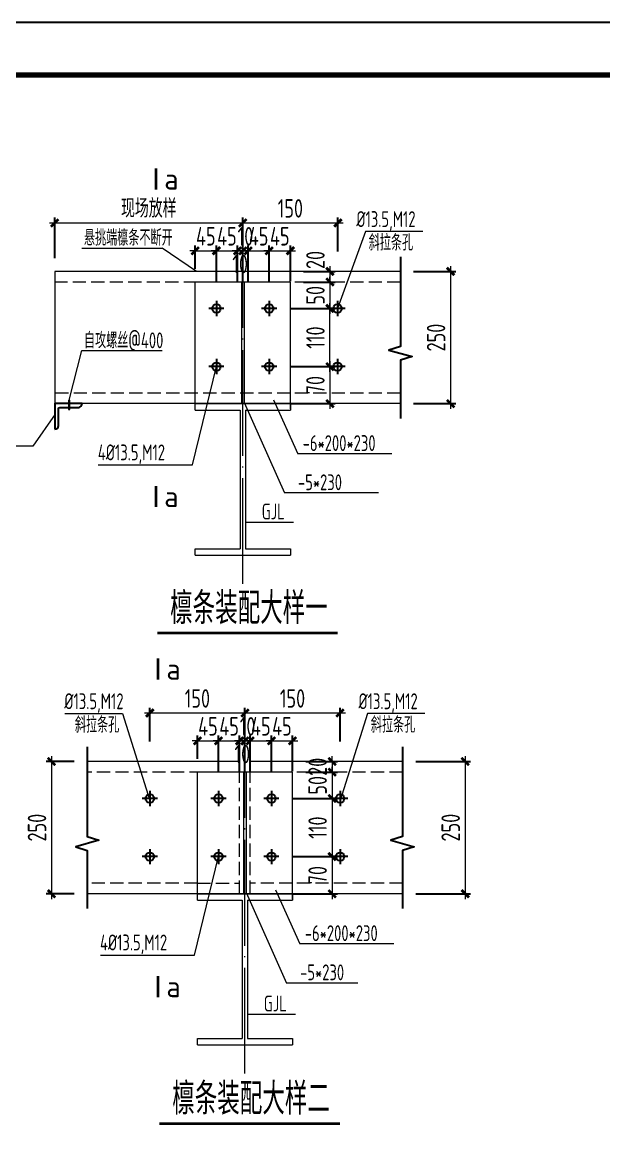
# Model space of a CAD drawing. Extents: x -2746917 to -971774, y -3334247 to -3250358.
# Drawn here: x -1725358 to -1714353, y -3295175 to -3274173 of the extents above; entities that cross this region are included whole.
import ezdxf

# ---------------------------------------------------------------- set-up
doc = ezdxf.new("R2010")
doc.units = 0
doc.header["$LTSCALE"] = 1000
doc.header["$MEASUREMENT"] = 0
doc.header["$PDMODE"] = 35
doc.linetypes.add('DASH', pattern=[0.35, 0.25, -0.1])
doc.linetypes.add('DOTE', pattern=[2.42, 2, -0.2, 0.02, -0.2])
doc.layers.get('0').update_dxf_attribs({"linetype": 'CONTINUOUS'})
doc.layers.get('Defpoints').update_dxf_attribs({"linetype": 'CONTINUOUS'})
for name, color, linetype in [('4', 1, 'CONTINUOUS'), ('AXIS', 253, 'DOTE'), ('BEAM_TEXT_HOR', 7, 'CONTINUOUS'), ('COLU', 7, 'CONTINUOUS'), ('DIM', 3, 'CONTINUOUS'), ('NUM', 7, 'CONTINUOUS'), ('Prof', 2, 'CONTINUOUS'), ('PUB_TITLE', 4, 'CONTINUOUS'), ('TEXT', 7, 'CONTINUOUS'), ('THICK', 6, 'CONTINUOUS'), ('THIN', 7, 'CONTINUOUS')]:
    doc.layers.add(name, color=color, linetype=linetype)
doc.layers.add('BEAM', color=7, linetype='CONTINUOUS', lineweight=13)
doc.layers.add('yichutu', color=7, linetype='CONTINUOUS', true_color=0xffffff, plot=False)
doc.styles.add('TSSD_Dimension', font='tssdeng.shx', dxfattribs={"width": 0.75, "bigfont": 'Hztxt.shx'})
doc.styles.add('TSSD_Label', font='tssdeng.shx', dxfattribs={"width": 0.75, "bigfont": 'hztxt.shx'})
doc.styles.add('TSSD_Rein', font='Tssdeng.shx', dxfattribs={"width": 0.75, "bigfont": 'hztxt.shx'})
doc.styles.add('正文', font='romans.shx', dxfattribs={"width": 0.71, "bigfont": 'hztxt.shx'})
doc.dimstyles.new('TSSD_10_100', dxfattribs={"dimtxt": 350, "dimasz": 100, "dimexe": 100, "dimexo": 250, "dimgap": 100, "dimtad": 1, "dimdec": 0, "dimlfac": 0.1, "dimzin": 0, "dimdsep": 46, "dimtxsty": 'TSSD_Dimension', "dimblk": 'ARCHTICK', "dimcen": 0, "dimdle": 100, "dimclrt": 7, "dimadec": 0, "dimazin": 0, "dimtfac": 1, "dimtdec": 0, "dimtix": 1, "dimtmove": 2, "dimatfit": 3, "dimldrblk": 'ARCHTICK', "dimfxl": 1, "dimtolj": 1, "dimtzin": 0, "dimlwd": 5, "dimarcsym": 0})

# ---------------------------------------------------------------- blocks, each defined once
blk = doc.blocks.new('_ArchTick')
at = {"color": 0, "const_width": 0.5}
blk.add_lwpolyline([(-0.71, -0.71), (0.71, 0.71)], dxfattribs=at)
blk = doc.blocks.new('*D3107')
at = {"layer": 'Defpoints', "color": 0}
for p in [(-1721143, -3287236), (-1722943, -3288027), (-1721143, -3288027)]:
    blk.add_point(p, dxfattribs=at)
at = {"layer": 'DIM', "color": 0, "lineweight": -2}
for p, q in [((-1722943, -3287777), (-1722943, -3287136)), ((-1721143, -3287777), (-1721143, -3287136))]:
    blk.add_line(p, q, dxfattribs=at)
at = {"layer": 'DIM', "color": 0, "lineweight": 5}
blk.add_line((-1723043, -3287236), (-1721043, -3287236), dxfattribs=at)
at = {"layer": 'DIM', "color": 0, "lineweight": 5, "xscale": 100, "yscale": 100, "zscale": 100, "rotation": 180}
blk.add_blockref('_ArchTick', (-1722943, -3287236), dxfattribs=at)
at = {"layer": 'DIM', "color": 0, "lineweight": 5, "xscale": 100, "yscale": 100, "zscale": 100}
blk.add_blockref('_ArchTick', (-1721143, -3287236), dxfattribs=at)
at = {"layer": 'DIM', "color": 7, "lineweight": 5, "insert": (-1722043, -3286961), "char_height": 350, "attachment_point": 5, "style": 'TSSD_Dimension'}
blk.add_mtext('\\A1;150', dxfattribs=at)
blk = doc.blocks.new('*D3108')
at = {"layer": 'Defpoints', "color": 0}
for p in [(-1719343, -3287236), (-1721143, -3288027), (-1719343, -3288027)]:
    blk.add_point(p, dxfattribs=at)
at = {"layer": 'DIM', "color": 0, "lineweight": -2}
for p, q in [((-1721143, -3287777), (-1721143, -3287136)), ((-1719343, -3287777), (-1719343, -3287136))]:
    blk.add_line(p, q, dxfattribs=at)
at = {"layer": 'DIM', "color": 0, "lineweight": 5}
blk.add_line((-1721243, -3287236), (-1719243, -3287236), dxfattribs=at)
at = {"layer": 'DIM', "color": 0, "lineweight": 5, "xscale": 100, "yscale": 100, "zscale": 100, "rotation": 180}
blk.add_blockref('_ArchTick', (-1721143, -3287236), dxfattribs=at)
at = {"layer": 'DIM', "color": 0, "lineweight": 5, "xscale": 100, "yscale": 100, "zscale": 100}
blk.add_blockref('_ArchTick', (-1719343, -3287236), dxfattribs=at)
at = {"layer": 'DIM', "color": 7, "lineweight": 5, "insert": (-1720243, -3286961), "char_height": 350, "attachment_point": 5, "style": 'TSSD_Dimension'}
blk.add_mtext('\\A1;150', dxfattribs=at)
blk = doc.blocks.new('*D3109')
at = {"layer": 'Defpoints', "color": 0}
for p in [(-1721643, -3287763), (-1722043, -3288354), (-1721643, -3288588)]:
    blk.add_point(p, dxfattribs=at)
at = {"layer": 'DIM', "color": 0, "lineweight": 5}
for p, q in [((-1722043, -3287763), (-1722143, -3287763)), ((-1722043, -3287763), (-1721643, -3287763)), ((-1721643, -3287763), (-1721543, -3287763))]:
    blk.add_line(p, q, dxfattribs=at)
at = {"layer": 'DIM', "color": 0, "lineweight": -2}
for p, q in [((-1722043, -3288104), (-1722043, -3287663)), ((-1721643, -3288338), (-1721643, -3287663))]:
    blk.add_line(p, q, dxfattribs=at)
at = {"layer": 'DIM', "color": 0, "lineweight": 5, "xscale": 100, "yscale": 100, "zscale": 100}
blk.add_blockref('_ArchTick', (-1722043, -3287763), dxfattribs=at)
at = {"layer": 'DIM', "color": 0, "lineweight": 5, "xscale": 100, "yscale": 100, "zscale": 100, "rotation": 180}
blk.add_blockref('_ArchTick', (-1721643, -3287763), dxfattribs=at)
at = {"layer": 'DIM', "color": 7, "lineweight": 5, "insert": (-1721843, -3287488), "char_height": 350, "attachment_point": 5, "style": 'TSSD_Dimension'}
blk.add_mtext('\\A1;45', dxfattribs=at)
blk = doc.blocks.new('*D3110')
at = {"layer": 'Defpoints', "color": 0}
for p in [(-1721243, -3287763), (-1721643, -3288588), (-1721243, -3288588)]:
    blk.add_point(p, dxfattribs=at)
at = {"layer": 'DIM', "color": 0, "lineweight": 5}
for p, q in [((-1721643, -3287763), (-1721743, -3287763)), ((-1721643, -3287763), (-1721243, -3287763)), ((-1721243, -3287763), (-1721143, -3287763))]:
    blk.add_line(p, q, dxfattribs=at)
at = {"layer": 'DIM', "color": 0, "lineweight": -2}
for p, q in [((-1721643, -3288338), (-1721643, -3287663)), ((-1721243, -3288338), (-1721243, -3287663))]:
    blk.add_line(p, q, dxfattribs=at)
at = {"layer": 'DIM', "color": 0, "lineweight": 5, "xscale": 100, "yscale": 100, "zscale": 100}
blk.add_blockref('_ArchTick', (-1721643, -3287763), dxfattribs=at)
at = {"layer": 'DIM', "color": 0, "lineweight": 5, "xscale": 100, "yscale": 100, "zscale": 100, "rotation": 180}
blk.add_blockref('_ArchTick', (-1721243, -3287763), dxfattribs=at)
at = {"layer": 'DIM', "color": 7, "lineweight": 5, "insert": (-1721443, -3287488), "char_height": 350, "attachment_point": 5, "style": 'TSSD_Dimension'}
blk.add_mtext('\\A1;45', dxfattribs=at)
blk = doc.blocks.new('*D3111')
at = {"layer": 'Defpoints', "color": 0}
for p in [(-1721143, -3287763), (-1721243, -3288588), (-1721143, -3288588)]:
    blk.add_point(p, dxfattribs=at)
at = {"layer": 'DIM', "color": 0, "lineweight": 5}
for p, q in [((-1721243, -3287763), (-1721343, -3287763)), ((-1721243, -3287763), (-1721143, -3287763)), ((-1721143, -3287763), (-1721043, -3287763))]:
    blk.add_line(p, q, dxfattribs=at)
at = {"layer": 'DIM', "color": 0, "lineweight": -2}
for p, q in [((-1721243, -3288338), (-1721243, -3287663)), ((-1721143, -3288338), (-1721143, -3287663))]:
    blk.add_line(p, q, dxfattribs=at)
at = {"layer": 'DIM', "color": 0, "lineweight": 5, "xscale": 100, "yscale": 100, "zscale": 100}
blk.add_blockref('_ArchTick', (-1721243, -3287763), dxfattribs=at)
at = {"layer": 'DIM', "color": 0, "lineweight": 5, "xscale": 100, "yscale": 100, "zscale": 100, "rotation": 180}
blk.add_blockref('_ArchTick', (-1721143, -3287763), dxfattribs=at)
at = {"layer": 'DIM', "color": 7, "lineweight": 5, "insert": (-1721193, -3288013), "char_height": 350, "attachment_point": 5, "style": 'TSSD_Dimension'}
blk.add_mtext('\\A1;10', dxfattribs=at)
blk = doc.blocks.new('*D3112')
at = {"layer": 'Defpoints', "color": 0}
for p in [(-1721043, -3287763), (-1721143, -3288588), (-1721043, -3288588)]:
    blk.add_point(p, dxfattribs=at)
at = {"layer": 'DIM', "color": 0, "lineweight": 5}
for p, q in [((-1721143, -3287763), (-1721243, -3287763)), ((-1721143, -3287763), (-1721043, -3287763)), ((-1721043, -3287763), (-1720943, -3287763))]:
    blk.add_line(p, q, dxfattribs=at)
at = {"layer": 'DIM', "color": 0, "lineweight": -2}
for p, q in [((-1721143, -3288338), (-1721143, -3287663)), ((-1721043, -3288338), (-1721043, -3287663))]:
    blk.add_line(p, q, dxfattribs=at)
at = {"layer": 'DIM', "color": 0, "lineweight": 5, "xscale": 100, "yscale": 100, "zscale": 100}
blk.add_blockref('_ArchTick', (-1721143, -3287763), dxfattribs=at)
at = {"layer": 'DIM', "color": 0, "lineweight": 5, "xscale": 100, "yscale": 100, "zscale": 100, "rotation": 180}
blk.add_blockref('_ArchTick', (-1721043, -3287763), dxfattribs=at)
at = {"layer": 'DIM', "color": 7, "lineweight": 5, "insert": (-1721093, -3287488), "char_height": 350, "attachment_point": 5, "style": 'TSSD_Dimension'}
blk.add_mtext('\\A1;10', dxfattribs=at)
blk = doc.blocks.new('*D3113')
at = {"layer": 'Defpoints', "color": 0}
for p in [(-1720643, -3287763), (-1721043, -3288588), (-1720643, -3288588)]:
    blk.add_point(p, dxfattribs=at)
at = {"layer": 'DIM', "color": 0, "lineweight": 5}
for p, q in [((-1721043, -3287763), (-1721143, -3287763)), ((-1721043, -3287763), (-1720643, -3287763)), ((-1720643, -3287763), (-1720543, -3287763))]:
    blk.add_line(p, q, dxfattribs=at)
at = {"layer": 'DIM', "color": 0, "lineweight": -2}
for p, q in [((-1721043, -3288338), (-1721043, -3287663)), ((-1720643, -3288338), (-1720643, -3287663))]:
    blk.add_line(p, q, dxfattribs=at)
at = {"layer": 'DIM', "color": 0, "lineweight": 5, "xscale": 100, "yscale": 100, "zscale": 100}
blk.add_blockref('_ArchTick', (-1721043, -3287763), dxfattribs=at)
at = {"layer": 'DIM', "color": 0, "lineweight": 5, "xscale": 100, "yscale": 100, "zscale": 100, "rotation": 180}
blk.add_blockref('_ArchTick', (-1720643, -3287763), dxfattribs=at)
at = {"layer": 'DIM', "color": 7, "lineweight": 5, "insert": (-1720843, -3287488), "char_height": 350, "attachment_point": 5, "style": 'TSSD_Dimension'}
blk.add_mtext('\\A1;45', dxfattribs=at)
blk = doc.blocks.new('*D3114')
at = {"layer": 'Defpoints', "color": 0}
for p in [(-1720243, -3287763), (-1720643, -3288588), (-1720243, -3288588)]:
    blk.add_point(p, dxfattribs=at)
at = {"layer": 'DIM', "color": 0, "lineweight": 5}
for p, q in [((-1720643, -3287763), (-1720743, -3287763)), ((-1720643, -3287763), (-1720243, -3287763)), ((-1720243, -3287763), (-1720143, -3287763))]:
    blk.add_line(p, q, dxfattribs=at)
at = {"layer": 'DIM', "color": 0, "lineweight": -2}
for p, q in [((-1720643, -3288338), (-1720643, -3287663)), ((-1720243, -3288338), (-1720243, -3287663))]:
    blk.add_line(p, q, dxfattribs=at)
at = {"layer": 'DIM', "color": 0, "lineweight": 5, "xscale": 100, "yscale": 100, "zscale": 100}
blk.add_blockref('_ArchTick', (-1720643, -3287763), dxfattribs=at)
at = {"layer": 'DIM', "color": 0, "lineweight": 5, "xscale": 100, "yscale": 100, "zscale": 100, "rotation": 180}
blk.add_blockref('_ArchTick', (-1720243, -3287763), dxfattribs=at)
at = {"layer": 'DIM', "color": 7, "lineweight": 5, "insert": (-1720443, -3287488), "char_height": 350, "attachment_point": 5, "style": 'TSSD_Dimension'}
blk.add_mtext('\\A1;45', dxfattribs=at)
blk = doc.blocks.new('*D3115')
at = {"layer": 'Defpoints', "color": 0}
for p in [(-1720243, -3288154), (-1720243, -3288354), (-1719493, -3288354)]:
    blk.add_point(p, dxfattribs=at)
at = {"layer": 'DIM', "color": 0, "lineweight": -2}
for p, q in [((-1719993, -3288154), (-1719393, -3288154)), ((-1719993, -3288354), (-1719393, -3288354))]:
    blk.add_line(p, q, dxfattribs=at)
at = {"layer": 'DIM', "color": 0, "lineweight": 5}
for p, q in [((-1719493, -3288154), (-1719493, -3288054)), ((-1719493, -3288154), (-1719493, -3288354)), ((-1719493, -3288354), (-1719493, -3288454))]:
    blk.add_line(p, q, dxfattribs=at)
at = {"layer": 'DIM', "color": 0, "lineweight": 5, "xscale": 100, "yscale": 100, "zscale": 100}
for p, rotation in [((-1719493, -3288154), 270), ((-1719493, -3288354), 90)]:
    blk.add_blockref('_ArchTick', p, dxfattribs=dict(at, rotation=rotation))
at = {"layer": 'DIM', "color": 7, "lineweight": 5, "insert": (-1719768, -3288254), "char_height": 350, "attachment_point": 5, "rotation": 90, "style": 'TSSD_Dimension'}
blk.add_mtext('\\A1;20', dxfattribs=at)
blk = doc.blocks.new('*D3116')
at = {"layer": 'Defpoints', "color": 0}
for p in [(-1720243, -3288354), (-1720499, -3288854, 48), (-1719493, -3288854)]:
    blk.add_point(p, dxfattribs=at)
at = {"layer": 'DIM', "color": 0, "lineweight": -2}
for p, q in [((-1719993, -3288354), (-1719393, -3288354)), ((-1720249, -3288854), (-1719393, -3288854))]:
    blk.add_line(p, q, dxfattribs=at)
at = {"layer": 'DIM', "color": 0, "lineweight": 5}
for p, q in [((-1719493, -3288354), (-1719493, -3288254)), ((-1719493, -3288354), (-1719493, -3288854)), ((-1719493, -3288854), (-1719493, -3288954))]:
    blk.add_line(p, q, dxfattribs=at)
at = {"layer": 'DIM', "color": 0, "lineweight": 5, "xscale": 100, "yscale": 100, "zscale": 100}
for p, rotation in [((-1719493, -3288354), 270), ((-1719493, -3288854), 90)]:
    blk.add_blockref('_ArchTick', p, dxfattribs=dict(at, rotation=rotation))
at = {"layer": 'DIM', "color": 7, "lineweight": 5, "insert": (-1719768, -3288604), "char_height": 350, "attachment_point": 5, "rotation": 90, "style": 'TSSD_Dimension'}
blk.add_mtext('\\A1;50', dxfattribs=at)
blk = doc.blocks.new('*D3117')
at = {"layer": 'Defpoints', "color": 0}
for p in [(-1720499, -3289953, 48), (-1720499, -3290654), (-1719493, -3290654)]:
    blk.add_point(p, dxfattribs=at)
at = {"layer": 'DIM', "color": 0, "lineweight": 5}
blk.add_line((-1719493, -3289853), (-1719493, -3290754), dxfattribs=at)
at = {"layer": 'DIM', "color": 0, "lineweight": -2}
for p, q in [((-1720249, -3289953), (-1719393, -3289953)), ((-1720249, -3290654), (-1719393, -3290654))]:
    blk.add_line(p, q, dxfattribs=at)
at = {"layer": 'DIM', "color": 0, "lineweight": 5, "xscale": 100, "yscale": 100, "zscale": 100}
for p, rotation in [((-1719493, -3289953), 90), ((-1719493, -3290654), 270)]:
    blk.add_blockref('_ArchTick', p, dxfattribs=dict(at, rotation=rotation))
at = {"layer": 'DIM', "color": 7, "lineweight": 5, "insert": (-1719768, -3290303), "char_height": 350, "attachment_point": 5, "rotation": 90, "style": 'TSSD_Dimension'}
blk.add_mtext('\\A1;70', dxfattribs=at)
blk = doc.blocks.new('A$C3073000E')
at = {"layer": 'THIN', "color": 1}
for p, q in [((116, 1), (-172, 1)), ((-28, 145), (-28, -143))]:
    blk.add_line(p, q, dxfattribs=at)
blk.add_circle((-28, 1), 80, dxfattribs=at)
blk = doc.blocks.new('*D3124')
at = {"layer": 'Defpoints', "color": 0}
for p in [(-1721184, -3277969), (-1721184, -3278760), (-1724743, -3278887)]:
    blk.add_point(p, dxfattribs=at)
at = {"layer": 'DIM', "color": 0, "lineweight": -2}
for p, q in [((-1724743, -3278637), (-1724743, -3277869)), ((-1721184, -3278510), (-1721184, -3277869))]:
    blk.add_line(p, q, dxfattribs=at)
at = {"layer": 'DIM', "color": 0, "lineweight": 5}
blk.add_line((-1724843, -3277969), (-1721084, -3277969), dxfattribs=at)
at = {"layer": 'DIM', "color": 0, "lineweight": 5, "xscale": 100, "yscale": 100, "zscale": 100, "rotation": 180}
blk.add_blockref('_ArchTick', (-1724743, -3277969), dxfattribs=at)
at = {"layer": 'DIM', "color": 0, "lineweight": 5, "xscale": 100, "yscale": 100, "zscale": 100}
blk.add_blockref('_ArchTick', (-1721184, -3277969), dxfattribs=at)
at = {"layer": 'DIM', "color": 7, "lineweight": 5, "insert": (-1722963, -3277694), "char_height": 350, "attachment_point": 5, "style": 'TSSD_Dimension'}
blk.add_mtext('\\A1;现场放样', dxfattribs=at)
blk = doc.blocks.new('*D3125')
at = {"layer": 'Defpoints', "color": 0}
for p in [(-1719384, -3277969), (-1721184, -3278760), (-1719384, -3278760)]:
    blk.add_point(p, dxfattribs=at)
at = {"layer": 'DIM', "color": 0, "lineweight": -2}
for p, q in [((-1721184, -3278510), (-1721184, -3277869)), ((-1719384, -3278510), (-1719384, -3277869))]:
    blk.add_line(p, q, dxfattribs=at)
at = {"layer": 'DIM', "color": 0, "lineweight": 5}
blk.add_line((-1721284, -3277969), (-1719284, -3277969), dxfattribs=at)
at = {"layer": 'DIM', "color": 0, "lineweight": 5, "xscale": 100, "yscale": 100, "zscale": 100, "rotation": 180}
blk.add_blockref('_ArchTick', (-1721184, -3277969), dxfattribs=at)
at = {"layer": 'DIM', "color": 0, "lineweight": 5, "xscale": 100, "yscale": 100, "zscale": 100}
blk.add_blockref('_ArchTick', (-1719384, -3277969), dxfattribs=at)
at = {"layer": 'DIM', "color": 7, "lineweight": 5, "insert": (-1720284, -3277694), "char_height": 350, "attachment_point": 5, "style": 'TSSD_Dimension'}
blk.add_mtext('\\A1;150', dxfattribs=at)
blk = doc.blocks.new('*D3126')
at = {"layer": 'Defpoints', "color": 0}
for p in [(-1721684, -3278496), (-1722084, -3279087), (-1721684, -3279321)]:
    blk.add_point(p, dxfattribs=at)
at = {"layer": 'DIM', "color": 0, "lineweight": 5}
for p, q in [((-1722084, -3278496), (-1722184, -3278496)), ((-1722084, -3278496), (-1721684, -3278496)), ((-1721684, -3278496), (-1721584, -3278496))]:
    blk.add_line(p, q, dxfattribs=at)
at = {"layer": 'DIM', "color": 0, "lineweight": -2}
for p, q in [((-1722084, -3278837), (-1722084, -3278396)), ((-1721684, -3279071), (-1721684, -3278396))]:
    blk.add_line(p, q, dxfattribs=at)
at = {"layer": 'DIM', "color": 0, "lineweight": 5, "xscale": 100, "yscale": 100, "zscale": 100}
blk.add_blockref('_ArchTick', (-1722084, -3278496), dxfattribs=at)
at = {"layer": 'DIM', "color": 0, "lineweight": 5, "xscale": 100, "yscale": 100, "zscale": 100, "rotation": 180}
blk.add_blockref('_ArchTick', (-1721684, -3278496), dxfattribs=at)
at = {"layer": 'DIM', "color": 7, "lineweight": 5, "insert": (-1721884, -3278221), "char_height": 350, "attachment_point": 5, "style": 'TSSD_Dimension'}
blk.add_mtext('\\A1;45', dxfattribs=at)
blk = doc.blocks.new('*D3127')
at = {"layer": 'Defpoints', "color": 0}
for p in [(-1721284, -3278496), (-1721684, -3279321), (-1721284, -3279321)]:
    blk.add_point(p, dxfattribs=at)
at = {"layer": 'DIM', "color": 0, "lineweight": 5}
for p, q in [((-1721684, -3278496), (-1721784, -3278496)), ((-1721684, -3278496), (-1721284, -3278496)), ((-1721284, -3278496), (-1721184, -3278496))]:
    blk.add_line(p, q, dxfattribs=at)
at = {"layer": 'DIM', "color": 0, "lineweight": -2}
for p, q in [((-1721684, -3279071), (-1721684, -3278396)), ((-1721284, -3279071), (-1721284, -3278396))]:
    blk.add_line(p, q, dxfattribs=at)
at = {"layer": 'DIM', "color": 0, "lineweight": 5, "xscale": 100, "yscale": 100, "zscale": 100}
blk.add_blockref('_ArchTick', (-1721684, -3278496), dxfattribs=at)
at = {"layer": 'DIM', "color": 0, "lineweight": 5, "xscale": 100, "yscale": 100, "zscale": 100, "rotation": 180}
blk.add_blockref('_ArchTick', (-1721284, -3278496), dxfattribs=at)
at = {"layer": 'DIM', "color": 7, "lineweight": 5, "insert": (-1721484, -3278221), "char_height": 350, "attachment_point": 5, "style": 'TSSD_Dimension'}
blk.add_mtext('\\A1;45', dxfattribs=at)
blk = doc.blocks.new('*D3128')
at = {"layer": 'Defpoints', "color": 0}
for p in [(-1721184, -3278496), (-1721284, -3279321), (-1721184, -3279321)]:
    blk.add_point(p, dxfattribs=at)
at = {"layer": 'DIM', "color": 0, "lineweight": 5}
for p, q in [((-1721284, -3278496), (-1721384, -3278496)), ((-1721284, -3278496), (-1721184, -3278496)), ((-1721184, -3278496), (-1721084, -3278496))]:
    blk.add_line(p, q, dxfattribs=at)
at = {"layer": 'DIM', "color": 0, "lineweight": -2}
for p, q in [((-1721284, -3279071), (-1721284, -3278396)), ((-1721184, -3279071), (-1721184, -3278396))]:
    blk.add_line(p, q, dxfattribs=at)
at = {"layer": 'DIM', "color": 0, "lineweight": 5, "xscale": 100, "yscale": 100, "zscale": 100}
blk.add_blockref('_ArchTick', (-1721284, -3278496), dxfattribs=at)
at = {"layer": 'DIM', "color": 0, "lineweight": 5, "xscale": 100, "yscale": 100, "zscale": 100, "rotation": 180}
blk.add_blockref('_ArchTick', (-1721184, -3278496), dxfattribs=at)
at = {"layer": 'DIM', "color": 7, "lineweight": 5, "insert": (-1721234, -3278746), "char_height": 350, "attachment_point": 5, "style": 'TSSD_Dimension'}
blk.add_mtext('\\A1;10', dxfattribs=at)
blk = doc.blocks.new('*D3129')
at = {"layer": 'Defpoints', "color": 0}
for p in [(-1721084, -3278496), (-1721184, -3279321), (-1721084, -3279321)]:
    blk.add_point(p, dxfattribs=at)
at = {"layer": 'DIM', "color": 0, "lineweight": 5}
for p, q in [((-1721184, -3278496), (-1721284, -3278496)), ((-1721184, -3278496), (-1721084, -3278496)), ((-1721084, -3278496), (-1720984, -3278496))]:
    blk.add_line(p, q, dxfattribs=at)
at = {"layer": 'DIM', "color": 0, "lineweight": -2}
for p, q in [((-1721184, -3279071), (-1721184, -3278396)), ((-1721084, -3279071), (-1721084, -3278396))]:
    blk.add_line(p, q, dxfattribs=at)
at = {"layer": 'DIM', "color": 0, "lineweight": 5, "xscale": 100, "yscale": 100, "zscale": 100}
blk.add_blockref('_ArchTick', (-1721184, -3278496), dxfattribs=at)
at = {"layer": 'DIM', "color": 0, "lineweight": 5, "xscale": 100, "yscale": 100, "zscale": 100, "rotation": 180}
blk.add_blockref('_ArchTick', (-1721084, -3278496), dxfattribs=at)
at = {"layer": 'DIM', "color": 7, "lineweight": 5, "insert": (-1721134, -3278221), "char_height": 350, "attachment_point": 5, "style": 'TSSD_Dimension'}
blk.add_mtext('\\A1;10', dxfattribs=at)
blk = doc.blocks.new('*D3130')
at = {"layer": 'Defpoints', "color": 0}
for p in [(-1720684, -3278496), (-1721084, -3279321), (-1720684, -3279321)]:
    blk.add_point(p, dxfattribs=at)
at = {"layer": 'DIM', "color": 0, "lineweight": 5}
for p, q in [((-1721084, -3278496), (-1721184, -3278496)), ((-1721084, -3278496), (-1720684, -3278496)), ((-1720684, -3278496), (-1720584, -3278496))]:
    blk.add_line(p, q, dxfattribs=at)
at = {"layer": 'DIM', "color": 0, "lineweight": -2}
for p, q in [((-1721084, -3279071), (-1721084, -3278396)), ((-1720684, -3279071), (-1720684, -3278396))]:
    blk.add_line(p, q, dxfattribs=at)
at = {"layer": 'DIM', "color": 0, "lineweight": 5, "xscale": 100, "yscale": 100, "zscale": 100}
blk.add_blockref('_ArchTick', (-1721084, -3278496), dxfattribs=at)
at = {"layer": 'DIM', "color": 0, "lineweight": 5, "xscale": 100, "yscale": 100, "zscale": 100, "rotation": 180}
blk.add_blockref('_ArchTick', (-1720684, -3278496), dxfattribs=at)
at = {"layer": 'DIM', "color": 7, "lineweight": 5, "insert": (-1720884, -3278221), "char_height": 350, "attachment_point": 5, "style": 'TSSD_Dimension'}
blk.add_mtext('\\A1;45', dxfattribs=at)
blk = doc.blocks.new('*D3131')
at = {"layer": 'Defpoints', "color": 0}
for p in [(-1720284, -3278496), (-1720684, -3279321), (-1720284, -3279321)]:
    blk.add_point(p, dxfattribs=at)
at = {"layer": 'DIM', "color": 0, "lineweight": 5}
for p, q in [((-1720684, -3278496), (-1720784, -3278496)), ((-1720684, -3278496), (-1720284, -3278496)), ((-1720284, -3278496), (-1720184, -3278496))]:
    blk.add_line(p, q, dxfattribs=at)
at = {"layer": 'DIM', "color": 0, "lineweight": -2}
for p, q in [((-1720684, -3279071), (-1720684, -3278396)), ((-1720284, -3279071), (-1720284, -3278396))]:
    blk.add_line(p, q, dxfattribs=at)
at = {"layer": 'DIM', "color": 0, "lineweight": 5, "xscale": 100, "yscale": 100, "zscale": 100}
blk.add_blockref('_ArchTick', (-1720684, -3278496), dxfattribs=at)
at = {"layer": 'DIM', "color": 0, "lineweight": 5, "xscale": 100, "yscale": 100, "zscale": 100, "rotation": 180}
blk.add_blockref('_ArchTick', (-1720284, -3278496), dxfattribs=at)
at = {"layer": 'DIM', "color": 7, "lineweight": 5, "insert": (-1720484, -3278221), "char_height": 350, "attachment_point": 5, "style": 'TSSD_Dimension'}
blk.add_mtext('\\A1;45', dxfattribs=at)
blk = doc.blocks.new('*D3132')
at = {"layer": 'Defpoints', "color": 0}
for p in [(-1720284, -3278887), (-1720284, -3279087), (-1719534, -3279087)]:
    blk.add_point(p, dxfattribs=at)
at = {"layer": 'DIM', "color": 0, "lineweight": 5}
blk.add_line((-1719534, -3278787), (-1719534, -3279187), dxfattribs=at)
at = {"layer": 'DIM', "color": 0, "lineweight": -2}
for p, q in [((-1720034, -3278887), (-1719434, -3278887)), ((-1720034, -3279087), (-1719434, -3279087))]:
    blk.add_line(p, q, dxfattribs=at)
at = {"layer": 'DIM', "color": 0, "lineweight": 5, "xscale": 100, "yscale": 100, "zscale": 100}
for p, rotation in [((-1719534, -3278887), 90), ((-1719534, -3279087), 270)]:
    blk.add_blockref('_ArchTick', p, dxfattribs=dict(at, rotation=rotation))
at = {"layer": 'DIM', "color": 7, "lineweight": 5, "insert": (-1719809, -3278669), "char_height": 350, "attachment_point": 5, "rotation": 90, "style": 'TSSD_Dimension'}
blk.add_mtext('\\A1;20', dxfattribs=at)
blk = doc.blocks.new('*D3133')
at = {"layer": 'Defpoints', "color": 0}
for p in [(-1720284, -3279087), (-1720540, -3279587, 192), (-1719534, -3279587)]:
    blk.add_point(p, dxfattribs=at)
at = {"layer": 'DIM', "color": 0, "lineweight": 5}
for p, q in [((-1719534, -3279087), (-1719534, -3278987)), ((-1719534, -3279087), (-1719534, -3279587)), ((-1719534, -3279587), (-1719534, -3279687))]:
    blk.add_line(p, q, dxfattribs=at)
at = {"layer": 'DIM', "color": 0, "lineweight": -2}
for p, q in [((-1720034, -3279087), (-1719434, -3279087)), ((-1720290, -3279587), (-1719434, -3279587))]:
    blk.add_line(p, q, dxfattribs=at)
at = {"layer": 'DIM', "color": 0, "lineweight": 5, "xscale": 100, "yscale": 100, "zscale": 100}
for p, rotation in [((-1719534, -3279087), 270), ((-1719534, -3279587), 90)]:
    blk.add_blockref('_ArchTick', p, dxfattribs=dict(at, rotation=rotation))
at = {"layer": 'DIM', "color": 7, "lineweight": 5, "insert": (-1719809, -3279337), "char_height": 350, "attachment_point": 5, "rotation": 90, "style": 'TSSD_Dimension'}
blk.add_mtext('\\A1;50', dxfattribs=at)
blk = doc.blocks.new('*D3134')
at = {"layer": 'Defpoints', "color": 0}
for p in [(-1720540, -3280686, 192), (-1720540, -3281386), (-1719534, -3281386)]:
    blk.add_point(p, dxfattribs=at)
at = {"layer": 'DIM', "color": 0, "lineweight": 5}
blk.add_line((-1719534, -3280586), (-1719534, -3281486), dxfattribs=at)
at = {"layer": 'DIM', "color": 0, "lineweight": -2}
for p, q in [((-1720290, -3280686), (-1719434, -3280686)), ((-1720290, -3281386), (-1719434, -3281386))]:
    blk.add_line(p, q, dxfattribs=at)
at = {"layer": 'DIM', "color": 0, "lineweight": 5, "xscale": 100, "yscale": 100, "zscale": 100}
for p, rotation in [((-1719534, -3280686), 90), ((-1719534, -3281386), 270)]:
    blk.add_blockref('_ArchTick', p, dxfattribs=dict(at, rotation=rotation))
at = {"layer": 'DIM', "color": 7, "lineweight": 5, "insert": (-1719809, -3281036), "char_height": 350, "attachment_point": 5, "rotation": 90, "style": 'TSSD_Dimension'}
blk.add_mtext('\\A1;70', dxfattribs=at)
blk = doc.blocks.new('*D3091')
at = {"layer": 'Defpoints', "color": 0}
for p in [(-1718201, -3278887), (-1718201, -3281386), (-1717251, -3281386)]:
    blk.add_point(p, dxfattribs=at)
at = {"layer": 'DIM', "color": 0, "lineweight": 5}
blk.add_line((-1717251, -3278787), (-1717251, -3281486), dxfattribs=at)
at = {"layer": 'DIM', "color": 0, "lineweight": -2}
for p, q in [((-1717951, -3278887), (-1717151, -3278887)), ((-1717951, -3281386), (-1717151, -3281386))]:
    blk.add_line(p, q, dxfattribs=at)
at = {"layer": 'DIM', "color": 0, "lineweight": 5, "xscale": 100, "yscale": 100, "zscale": 100}
for p, rotation in [((-1717251, -3278887), 90), ((-1717251, -3281386), 270)]:
    blk.add_blockref('_ArchTick', p, dxfattribs=dict(at, rotation=rotation))
at = {"layer": 'DIM', "color": 7, "lineweight": 5, "insert": (-1717526, -3280137), "char_height": 350, "attachment_point": 5, "rotation": 90, "style": 'TSSD_Dimension'}
blk.add_mtext('\\A1;250', dxfattribs=at)
blk = doc.blocks.new('*D3092')
at = {"layer": 'Defpoints', "color": 0}
for p in [(-1718161, -3288154), (-1718161, -3290654), (-1716975, -3290654)]:
    blk.add_point(p, dxfattribs=at)
at = {"layer": 'DIM', "color": 0, "lineweight": -2}
for p, q in [((-1717911, -3288154), (-1716875, -3288154)), ((-1717911, -3290654), (-1716875, -3290654))]:
    blk.add_line(p, q, dxfattribs=at)
at = {"layer": 'DIM', "color": 0, "lineweight": 5}
blk.add_line((-1716975, -3288054), (-1716975, -3290754), dxfattribs=at)
at = {"layer": 'DIM', "color": 0, "lineweight": 5, "xscale": 100, "yscale": 100, "zscale": 100}
for p, rotation in [((-1716975, -3288154), 90), ((-1716975, -3290654), 270)]:
    blk.add_blockref('_ArchTick', p, dxfattribs=dict(at, rotation=rotation))
at = {"layer": 'DIM', "color": 7, "lineweight": 5, "insert": (-1717250, -3289404), "char_height": 350, "attachment_point": 5, "rotation": 90, "style": 'TSSD_Dimension'}
blk.add_mtext('\\A1;250', dxfattribs=at)
blk = doc.blocks.new('*D3145')
at = {"layer": 'Defpoints', "color": 0}
for p in [(-1720284, -3279587), (-1719534, -3279587), (-1720284, -3280686)]:
    blk.add_point(p, dxfattribs=at)
at = {"layer": 'DIM', "color": 0, "lineweight": -2}
for p, q in [((-1720034, -3279587), (-1719434, -3279587)), ((-1720034, -3280686), (-1719434, -3280686))]:
    blk.add_line(p, q, dxfattribs=at)
at = {"layer": 'DIM', "color": 0, "lineweight": 5}
blk.add_line((-1719534, -3280786), (-1719534, -3279487), dxfattribs=at)
at = {"layer": 'DIM', "color": 0, "lineweight": 5, "xscale": 100, "yscale": 100, "zscale": 100}
for p, rotation in [((-1719534, -3279587), 90), ((-1719534, -3280686), 270)]:
    blk.add_blockref('_ArchTick', p, dxfattribs=dict(at, rotation=rotation))
at = {"layer": 'DIM', "color": 7, "insert": (-1719809, -3280137), "char_height": 350, "attachment_point": 5, "rotation": 90, "style": 'TSSD_Dimension'}
blk.add_mtext('\\A1;110', dxfattribs=at)
blk = doc.blocks.new('*D3146')
at = {"layer": 'Defpoints', "color": 0}
for p in [(-1724126, -3288154), (-1724803, -3290654), (-1724126, -3290654)]:
    blk.add_point(p, dxfattribs=at)
at = {"layer": 'DIM', "color": 0, "lineweight": -2}
for p, q in [((-1724376, -3288154), (-1724903, -3288154)), ((-1724376, -3290654), (-1724903, -3290654))]:
    blk.add_line(p, q, dxfattribs=at)
at = {"layer": 'DIM', "color": 0, "lineweight": 5}
blk.add_line((-1724803, -3288054), (-1724803, -3290754), dxfattribs=at)
at = {"layer": 'DIM', "color": 0, "lineweight": 5, "xscale": 100, "yscale": 100, "zscale": 100}
for p, rotation in [((-1724803, -3288154), 90), ((-1724803, -3290654), 270)]:
    blk.add_blockref('_ArchTick', p, dxfattribs=dict(at, rotation=rotation))
at = {"layer": 'DIM', "color": 7, "insert": (-1725078, -3289404), "char_height": 350, "attachment_point": 5, "rotation": 90, "style": 'TSSD_Dimension'}
blk.add_mtext('\\A1;250', dxfattribs=at)
blk = doc.blocks.new('*D3147')
at = {"layer": 'Defpoints', "color": 0}
for p in [(-1720249, -3288854), (-1720249, -3289953), (-1719493, -3289953)]:
    blk.add_point(p, dxfattribs=at)
at = {"layer": 'DIM', "color": 0, "lineweight": -2}
for p, q in [((-1719999, -3288854), (-1719393, -3288854)), ((-1719999, -3289953), (-1719393, -3289953))]:
    blk.add_line(p, q, dxfattribs=at)
at = {"layer": 'DIM', "color": 0, "lineweight": 5}
blk.add_line((-1719493, -3288754), (-1719493, -3290053), dxfattribs=at)
at = {"layer": 'DIM', "color": 0, "lineweight": 5, "xscale": 100, "yscale": 100, "zscale": 100}
for p, rotation in [((-1719493, -3288854), 90), ((-1719493, -3289953), 270)]:
    blk.add_blockref('_ArchTick', p, dxfattribs=dict(at, rotation=rotation))
at = {"layer": 'DIM', "color": 7, "insert": (-1719768, -3289404), "char_height": 350, "attachment_point": 5, "rotation": 90, "style": 'TSSD_Dimension'}
blk.add_mtext('\\A1;110', dxfattribs=at)
blk = doc.blocks.new('yct-891-420-89100-42000-100-2004.0')
at = {"layer": 'yichutu', "color": 7, "true_color": 0xffffff}
blk.add_lwpolyline([(0, 0), (0, 42000), (89100, 42000), (89100, 0)], close=True, dxfattribs=at)
blk = doc.blocks.new('A$C440D491C')
at = {"layer": 'PUB_TITLE'}
blk.add_lwpolyline([(0, 0), (0, 42000), (89100, 42000), (89100, 0)], close=True, dxfattribs=at)
at = {"layer": 'PUB_TITLE', "const_width": 100}
blk.add_lwpolyline([(88100, 1000), (88100, 41000), (713, 41000), (713, 1000), (88100, 1000)], dxfattribs=at)

msp = doc.modelspace()

# ---------------------------------------------------------------- linework, layer by layer
at = {"layer": '4', "lineweight": 5}
for p, q in [((-1724484.38, -3281322.09, -192), (-1724484.38, -3281496.47, -192)), ((-1724484.38, -3281322.09, -192), (-1724459.38, -3281322.09, -192)), ((-1724484.38, -3281496.47, -192), (-1724459.38, -3281496.47, -192)), ((-1724459.38, -3281496.47, -192), (-1724459.38, -3281322.09, -192))]:
    msp.add_line(p, q, dxfattribs=at)
at = {"layer": 'AXIS', "lineweight": 5}
for p, q in [((-1721183.87, -3284793.61, -192), (-1721183.87, -3278374.43, -192)), ((-1721143.34, -3294056.36, -48), (-1721143.34, -3287641.88, -48))]:
    msp.add_line(p, q, dxfattribs=at)
at = {"layer": 'BEAM', "linetype": 'ByBlock', "lineweight": 5}
for p, q in [((-1718201.05, -3278886.91, -192), (-1724743.13, -3278886.91, -192)), ((-1724743.13, -3278886.91, -192), (-1724743.13, -3281386.43, -192)), ((-1720283.87, -3279086.91, -192), (-1722083.87, -3279086.91, -192)), ((-1722083.87, -3281486.43, -192), (-1722083.87, -3279086.91, -192)), ((-1721208.87, -3279086.91, -192), (-1721208.87, -3281386.43, -192)), ((-1721158.87, -3279086.91, -192), (-1721158.87, -3281386.43, -192)), ((-1720283.87, -3281486.43, -192), (-1720283.87, -3279086.91, -192)), ((-1722083.87, -3281386.43, -192), (-1724743.13, -3281386.43, -192)), ((-1720283.87, -3281386.43, -192), (-1722083.87, -3281386.43, -192)), ((-1718201.05, -3281386.43, -192), (-1720283.87, -3281386.43, -192)), ((-1721243.34, -3288154.35, -48), (-1724126.16, -3288154.35, -48)), ((-1718160.52, -3288154.35, -48), (-1721043.34, -3288154.35, -48)), ((-1720243.34, -3288354.35, -48), (-1722043.34, -3288354.35, -48)), ((-1722043.34, -3290753.88, -48), (-1722043.34, -3288354.35, -48)), ((-1721168.34, -3288354.35, -48), (-1721168.34, -3290653.88, -48)), ((-1721118.34, -3288354.35, -48), (-1721118.34, -3290653.88, -48)), ((-1720243.34, -3290753.88, -48), (-1720243.34, -3288354.35, -48)), ((-1722043.34, -3290653.88, -48), (-1724126.16, -3290653.88, -48)), ((-1720243.34, -3290653.88, -48), (-1722043.34, -3290653.88, -48)), ((-1718160.52, -3290653.88, -48), (-1720243.34, -3290653.88, -48))]:
    msp.add_line(p, q, dxfattribs=at)
at = {"layer": 'BEAM', "linetype": 'DASH', "lineweight": 5}
for p, q in [((-1718201.05, -3279086.91, -192), (-1724743.13, -3279086.91, -192)), ((-1720283.87, -3281186.43, -192), (-1724743.13, -3281186.43, -192)), ((-1718201.05, -3281186.43, -192), (-1720283.87, -3281186.43, -192)), ((-1722083.87, -3281386.43, -192), (-1721283.87, -3281386.43, -192)), ((-1720283.87, -3281386.43, -192), (-1721083.87, -3281386.43, -192)), ((-1721243.34, -3290653.88, -48), (-1721243.34, -3288154.35, -48)), ((-1721043.34, -3290653.88, -48), (-1721043.34, -3288154.35, -48)), ((-1721243.34, -3288354.35, -48), (-1724126.16, -3288354.35, -48)), ((-1718160.52, -3288354.35, -48), (-1721043.34, -3288354.35, -48)), ((-1722043.34, -3290453.88, -48), (-1724126.16, -3290453.88, -48)), ((-1722043.34, -3290453.88, -48), (-1721243.34, -3290453.88, -48)), ((-1720243.34, -3290453.88, -48), (-1721043.34, -3290453.88, -48)), ((-1718160.52, -3290453.88, -48), (-1720243.34, -3290453.88, -48)), ((-1722043.34, -3290653.88, -48), (-1721243.34, -3290653.88, -48)), ((-1720243.34, -3290653.88, -48), (-1721043.34, -3290653.88, -48))]:
    msp.add_line(p, q, dxfattribs=at)
at = {"layer": 'BEAM_TEXT_HOR', "lineweight": 5}
for p, q in [((-1722062.38, -3278886.91, -192), (-1722707.25, -3278443.15, -192)), ((-1724471.88, -3281322.09, -192), (-1724228.24, -3280384.01, -192))]:
    msp.add_line(p, q, dxfattribs=at)
at = {"layer": 'COLU', "linetype": 'ByBlock', "lineweight": 5}
for p, q in [((-1722083.87, -3281386.43, -192), (-1720283.87, -3281386.43, -192)), ((-1722083.87, -3281506.43, -192), (-1722083.87, -3281386.43, -192)), ((-1722083.87, -3281506.43, -192), (-1721233.87, -3281506.43, -192)), ((-1721233.87, -3281506.43, -192), (-1721233.87, -3284130.24, -192)), ((-1721133.87, -3281506.43, -192), (-1721133.87, -3284130.24, -192)), ((-1721133.87, -3281506.43, -192), (-1720283.87, -3281506.43, -192)), ((-1720283.87, -3281386.43, -192), (-1720283.87, -3281506.43, -192)), ((-1722083.87, -3284130.24, -192), (-1721233.87, -3284130.24, -192)), ((-1722083.87, -3284250.24, -192), (-1722083.87, -3284130.24, -192)), ((-1722083.87, -3284250.24, -192), (-1720283.87, -3284250.24, -192)), ((-1721133.87, -3284130.24, -192), (-1720283.87, -3284130.24, -192)), ((-1720283.87, -3284130.24, -192), (-1720283.87, -3284250.24, -192)), ((-1722043.34, -3290653.88, -48), (-1720243.34, -3290653.88, -48)), ((-1722043.34, -3290773.88, -48), (-1722043.34, -3290653.88, -48)), ((-1720243.34, -3290653.88, -48), (-1720243.34, -3290773.88, -48)), ((-1722043.34, -3290773.88, -48), (-1721193.34, -3290773.88, -48)), ((-1721193.34, -3290773.88, -48), (-1721193.34, -3293392.99, -48)), ((-1721093.34, -3290773.88, -48), (-1721093.34, -3293392.99, -48)), ((-1721093.34, -3290773.88, -48), (-1720243.34, -3290773.88, -48)), ((-1722043.34, -3293392.99, -48), (-1721193.34, -3293392.99, -48)), ((-1722043.34, -3293512.99, -48), (-1722043.34, -3293392.99, -48)), ((-1721093.34, -3293392.99, -48), (-1720243.34, -3293392.99, -48)), ((-1720243.34, -3293392.99, -48), (-1720243.34, -3293512.99, -48)), ((-1722043.34, -3293512.99, -48), (-1720243.34, -3293512.99, -48))]:
    msp.add_line(p, q, dxfattribs=at)
at = {"layer": 'NUM', "const_width": 50}
for points, elevation in [([(-1722801.11, -3285724.09), (-1719385.61, -3285724.09)], -480), ([(-1722760.58, -3294999.38), (-1719345.08, -3294999.38)], -336)]:
    msp.add_lwpolyline(points, dxfattribs=dict(at, elevation=elevation))
at = {"layer": 'Prof', "elevation": -192}
for points in [[(-1724668.13, -3281800.76), (-1724668.13, -3281478.93, -0.41421356), (-1724648.13, -3281458.93), (-1724282.13, -3281458.93, 0.34884136), (-1724225.63, -3281386.43), (-1724743.13, -3281386.43), (-1724743.13, -3281871.43)], [(-1724740.66, -3281871.43, 0.39650357), (-1724668.13, -3281800.76)]]:
    msp.add_lwpolyline(points, format="xyb", dxfattribs=at)
at = {"layer": 'TEXT', "lineweight": 5}
for p, q in [((-1718864.48, -3278129.82, -192), (-1719389.98, -3279587.46)), ((-1717777, -3278129.82, -192), (-1718864.48, -3278129.82, -192)), ((-1724228.24, -3278443.15, -192), (-1722707.25, -3278443.15, -192)), ((-1724228.24, -3280384.01, -192), (-1722707.25, -3280384.01, -192)), ((-1722135.04, -3282545.6, -480), (-1721683.87, -3280685.88)), ((-1720602.6, -3281311.45, -480), (-1720143.7, -3282334.62, -480)), ((-1721158.87, -3281365.52, -192), (-1720395.69, -3283075.25, -480)), ((-1724736.6, -3281582.34, -192), (-1725155.05, -3282188.06, -192)), ((-1725155.05, -3282188.06, -192), (-1726187.18, -3282188.06, -192)), ((-1718364.67, -3282334.62, -480), (-1720143.7, -3282334.62, -480)), ((-1723917.68, -3282545.6, -480), (-1722135.04, -3282545.6, -480)), ((-1718616.66, -3283075.25, -480), (-1720395.69, -3283075.25, -480)), ((-1721133.87, -3283627.52, -192), (-1720224.34, -3283627.52, -192)), ((-1724550.2, -3287247.27), (-1723462.72, -3287247.27)), ((-1723462.72, -3287247.27), (-1722943.5, -3288891.94)), ((-1718823.95, -3287247.27), (-1719343.17, -3288891.94)), ((-1717736.47, -3287247.27), (-1718823.95, -3287247.27)), ((-1722094.5, -3291813.05, -336), (-1721643.34, -3289952.77)), ((-1721118.34, -3290632.97, -48), (-1720355.16, -3292342.69, -336)), ((-1720562.07, -3290578.89, -336), (-1720103.17, -3291602.07, -336)), ((-1718324.14, -3291602.07, -336), (-1720103.17, -3291602.07, -336)), ((-1723877.15, -3291813.05, -336), (-1722094.5, -3291813.05, -336)), ((-1719004.34, -3292342.69, -336), (-1720355.16, -3292342.69, -336)), ((-1721093.34, -3292932.51, -48), (-1720183.81, -3292932.51, -48))]:
    msp.add_line(p, q, dxfattribs=at)
at = {"layer": 'THICK', "const_width": 50}
for points, elevation in [([(-1722828.62, -3277337.84), (-1722828.62, -3276937.84)], -192), ([(-1722828.62, -3282942.94), (-1722828.62, -3283342.94)], -192), ([(-1722788.09, -3286605.28), (-1722788.09, -3286205.28)], -48), ([(-1722788.09, -3292210.38), (-1722788.09, -3292610.38)], -48)]:
    msp.add_lwpolyline(points, dxfattribs=dict(at, elevation=elevation))
at = {"layer": 'THIN'}
for points, elevation in [([(-1718201.05, -3278606.91), (-1718201.05, -3280306.67), (-1718421.05, -3280376.67), (-1717981.05, -3280496.67), (-1718201.05, -3280566.67), (-1718201.05, -3281666.43)], -192), ([(-1724126.16, -3287874.35), (-1724126.16, -3289574.11), (-1723906.16, -3289644.11), (-1724346.16, -3289764.11), (-1724126.16, -3289834.11), (-1724126.16, -3290933.88)], -48), ([(-1718160.52, -3287874.35), (-1718160.52, -3289574.11), (-1718380.52, -3289644.11), (-1717940.52, -3289764.11), (-1718160.52, -3289834.11), (-1718160.52, -3290933.88)], -48)]:
    msp.add_lwpolyline(points, dxfattribs=dict(at, elevation=elevation))

# ---------------------------------------------------------------- block references
at = {"ltscale": 1.5}
msp.add_blockref('A$C440D491C', (-1781995.02, -3316173.05), dxfattribs=at)
at = {"layer": 'BEAM', "linetype": 'ByBlock'}
for p in [(-1721655.56, -3279588.33), (-1720655.56, -3279588.33), (-1719361.68, -3279588.33), (-1721655.56, -3280686.75), (-1720655.56, -3280686.75), (-1719361.68, -3280686.75), (-1722915.03, -3288855.22), (-1721615.03, -3288855.22), (-1720615.03, -3288855.22), (-1719315.03, -3288855.22), (-1722915.03, -3289953.64), (-1721615.03, -3289953.64), (-1720615.03, -3289953.64), (-1719315.03, -3289953.64)]:
    msp.add_blockref('A$C3073000E', p, dxfattribs=at)
at = {"layer": 'yichutu'}
msp.add_blockref('yct-891-420-89100-42000-100-2004.0', (-1781995.02, -3316173.05), dxfattribs=at)

# ---------------------------------------------------------------- texts
at = {"layer": 'TEXT', "lineweight": 5}
for s, height, style, width, p in [('%%c13.5,M12', 300, 'TSSD_Rein', 0.7, (-1719034.8, -3278046.42, -192)), ('悬挑端檩条不断开', 300, 'TSSD_Rein', 0.7, (-1724189.55, -3278398.28, -192)), ('斜拉条孔', 300, 'TSSD_Rein', 0.7, (-1718801.4, -3278490.87, -192)), ('自攻螺丝@400', 300, 'TSSD_Rein', 0.7, (-1724189.55, -3280339.14, -192)), ('-6*200*230', 300, 'TSSD_Rein', 0.7, (-1720051.07, -3282282.69, -480)), ('4%%c13.5,M12', 300, 'TSSD_Rein', 0.7, (-1723926.3, -3282458.16, -480)), ('-5*230', 300, 'TSSD_Rein', 0.7, (-1720140.1, -3283023.31, -480)), ('GJL', 300, 'TSSD_Rein', 0.7, (-1720826.09, -3283575.58, -192)), ('檩条装配大样一', 600.008, '正文', 0.71, (-1722558.82, -3285554.41, -480)), ('%%c13.5,M12', 300, 'TSSD_Rein', 0.7, (-1724560.48, -3287163.87)), ('%%c13.5,M12', 300, 'TSSD_Rein', 0.7, (-1718994.27, -3287163.87)), ('斜拉条孔', 300, 'TSSD_Rein', 0.7, (-1724360.85, -3287608.32)), ('斜拉条孔', 300, 'TSSD_Rein', 0.7, (-1718760.87, -3287608.32)), ('-6*200*230', 300, 'TSSD_Rein', 0.7, (-1720010.54, -3291550.13, -336)), ('4%%c13.5,M12', 300, 'TSSD_Rein', 0.7, (-1723885.77, -3291725.61, -336)), ('-5*230', 300, 'TSSD_Rein', 0.7, (-1720099.57, -3292290.76, -336)), ('GJL', 300, 'TSSD_Rein', 0.7, (-1720785.56, -3292880.58, -48)), ('檩条装配大样二', 600.008, '正文', 0.71, (-1722518.29, -3294829.7, -336))]:
    msp.add_text(s, height=height, dxfattribs=dict(at, style=style, width=width)).set_placement(p)
at = {"layer": 'THICK', "lineweight": 5, "style": 'TSSD_Label'}
for p in [(-1722670.29, -3277337.84, -192), (-1722670.29, -3283342.94, -192), (-1722629.76, -3286605.28, -48), (-1722629.76, -3292610.38, -48)]:
    msp.add_text('a', height=400, dxfattribs=at).set_placement(p)

# ---------------------------------------------------------------- dimensions: what is measured, and where the dimension line sits
at = {"layer": 'DIM', "lineweight": 5}
for base, p1, p2, text, picture, middle in [((-1721183.87, -3277968.95, -192), (-1724743.13, -3278886.91, -192), (-1721183.87, -3278760.02, -192), '现场放样', '*D3124', (-1722963.5, -3277693.95, -192)), ((-1719383.87, -3277968.95, -192), (-1721183.87, -3278760.02, -192), (-1719383.87, -3278760.02, -192), '150', '*D3125', (-1720283.87, -3277693.95, -192)), ((-1721683.87, -3278495.55, -192), (-1722083.87, -3279086.91, -192), (-1721683.87, -3279320.91, -192), '45', '*D3126', (-1721883.87, -3278220.55, -192)), ((-1721283.87, -3278495.55, -192), (-1721683.87, -3279320.91, -192), (-1721283.87, -3279320.91, -192), '45', '*D3127', (-1721483.87, -3278220.55, -192)), ((-1720683.87, -3278495.55, -192), (-1721083.87, -3279320.91, -192), (-1720683.87, -3279320.91, -192), '45', '*D3130', (-1720883.87, -3278220.55, -192)), ((-1720283.87, -3278495.55, -192), (-1720683.87, -3279320.91, -192), (-1720283.87, -3279320.91, -192), '45', '*D3131', (-1720483.87, -3278220.55, -192)), ((-1721143.34, -3287236.4, -48), (-1722943.34, -3288027.46, -48), (-1721143.34, -3288027.46, -48), '150', '*D3107', (-1722043.34, -3286961.4, -48)), ((-1719343.34, -3287236.4, -48), (-1721143.34, -3288027.46, -48), (-1719343.34, -3288027.46, -48), '150', '*D3108', (-1720243.34, -3286961.4, -48)), ((-1721643.34, -3287763, -48), (-1722043.34, -3288354.35, -48), (-1721643.34, -3288588.35, -48), '45', '*D3109', (-1721843.34, -3287488, -48)), ((-1721243.34, -3287763, -48), (-1721643.34, -3288588.35, -48), (-1721243.34, -3288588.35, -48), '45', '*D3110', (-1721443.34, -3287488, -48)), ((-1720643.34, -3287763, -48), (-1721043.34, -3288588.35, -48), (-1720643.34, -3288588.35, -48), '45', '*D3113', (-1720843.34, -3287488, -48)), ((-1720243.34, -3287763, -48), (-1720643.34, -3288588.35, -48), (-1720243.34, -3288588.35, -48), '45', '*D3114', (-1720443.34, -3287488, -48))]:
    dim = msp.add_linear_dim(base=base, p1=p1, p2=p2, text=text, dimstyle='TSSD_10_100', dxfattribs=at)
    dim.commit()
    dim.dimension.update_dxf_attribs({"geometry": picture, "text_midpoint": middle})
for base, p1, p2, picture, middle in [((-1721083.87, -3278495.55, -192), (-1721183.87, -3279320.91, -192), (-1721083.87, -3279320.91, -192), '*D3129', (-1721133.87, -3278220.55, -192)), ((-1721043.34, -3287763, -48), (-1721143.34, -3288588.35, -48), (-1721043.34, -3288588.35, -48), '*D3112', (-1721093.34, -3287488, -48))]:
    dim = msp.add_linear_dim(base=base, p1=p1, p2=p2, dimstyle='TSSD_10_100', dxfattribs=at)
    dim.commit()
    dim.dimension.update_dxf_attribs({"geometry": picture, "text_midpoint": middle})
for base, p1, p2, picture, middle in [((-1721183.87, -3278495.55, -192), (-1721283.87, -3279320.91, -192), (-1721183.87, -3279320.91, -192), '*D3128', (-1721233.87, -3278745.55, -192)), ((-1721143.34, -3287763, -48), (-1721243.34, -3288588.35, -48), (-1721143.34, -3288588.35, -48), '*D3111', (-1721193.34, -3288013, -48))]:
    dim = msp.add_linear_dim(base=base, p1=p1, p2=p2, dimstyle='TSSD_10_100', dxfattribs=at)
    dim.commit()
    dim.dimension.update_dxf_attribs({"geometry": picture, "text_midpoint": middle, "dimtype": 160})
dim = msp.add_linear_dim(base=(-1719533.98, -3279086.91, -192), p1=(-1720283.87, -3278886.91, -192), p2=(-1720283.87, -3279086.91, -192), angle=90, dimstyle='TSSD_10_100', dxfattribs=at)
dim.commit()
dim.dimension.update_dxf_attribs({"geometry": '*D3132', "text_midpoint": (-1719808.98, -3278668.61, -192), "dimtype": 160})
for base, p1, p2, picture, middle in [((-1717251.3, -3281386.43, -144), (-1718201.05, -3278886.91, -144), (-1718201.05, -3281386.43, -144), '*D3091', (-1717526.3, -3280136.67, -144)), ((-1716975.04, -3290653.88), (-1718160.52, -3288154.35), (-1718160.52, -3290653.88), '*D3092', (-1717250.04, -3289404.11))]:
    dim = msp.add_linear_dim(base=base, p1=p1, p2=p2, angle=90, text='250', dimstyle='TSSD_10_100', dxfattribs=at)
    dim.commit()
    dim.dimension.update_dxf_attribs({"geometry": picture, "text_midpoint": middle})
for base, p1, p2, picture, middle in [((-1719533.98, -3279587.46, -192), (-1720283.87, -3279086.91, -192), (-1720539.87, -3279587.46), '*D3133', (-1719808.98, -3279337.18, -192)), ((-1719533.98, -3281386.43, -192), (-1720539.87, -3280685.88), (-1720539.87, -3281386.43, -192), '*D3134', (-1719808.98, -3281036.15, -192)), ((-1719493.45, -3288354.35, -48), (-1720243.34, -3288154.35, -48), (-1720243.34, -3288354.35, -48), '*D3115', (-1719768.45, -3288254.35, -48)), ((-1719493.45, -3288854.35, -48), (-1720243.34, -3288354.35, -48), (-1720499.34, -3288854.35), '*D3116', (-1719768.45, -3288604.35, -48)), ((-1719493.45, -3290653.88, -48), (-1720499.34, -3289952.77), (-1720499.34, -3290653.88, -48), '*D3117', (-1719768.45, -3290303.32, -48))]:
    dim = msp.add_linear_dim(base=base, p1=p1, p2=p2, angle=90, dimstyle='TSSD_10_100', dxfattribs=at)
    dim.commit()
    dim.dimension.update_dxf_attribs({"geometry": picture, "text_midpoint": middle})
at = {"layer": 'DIM'}
for base, p1, p2, picture, middle in [((-1719533.98, -3279587.46, -144), (-1720283.87, -3280685.88, -144), (-1720283.87, -3279587.46, -144), '*D3145', (-1719808.98, -3280136.67, -144)), ((-1724802.98, -3290653.88, -144), (-1724126.16, -3288154.35, -144), (-1724126.16, -3290653.88, -144), '*D3146', (-1725077.98, -3289404.11, -144)), ((-1719493.45, -3289952.77, -48), (-1720249.45, -3288854.35, -48), (-1720249.45, -3289952.77, -48), '*D3147', (-1719768.45, -3289403.56, -48))]:
    dim = msp.add_linear_dim(base=base, p1=p1, p2=p2, angle=90, dimstyle='TSSD_10_100', dxfattribs=at)
    dim.commit()
    dim.dimension.update_dxf_attribs({"geometry": picture, "text_midpoint": middle})

doc.saveas('drawing.dxf')
